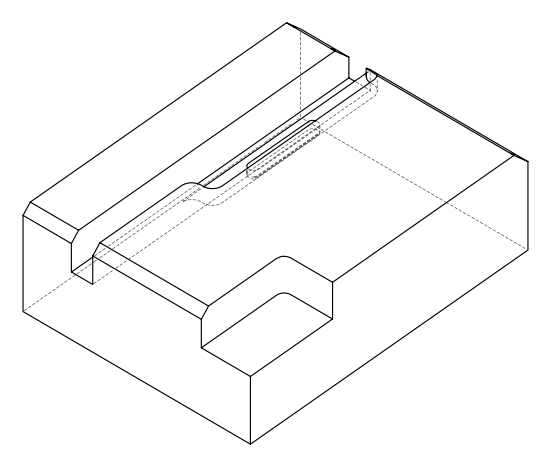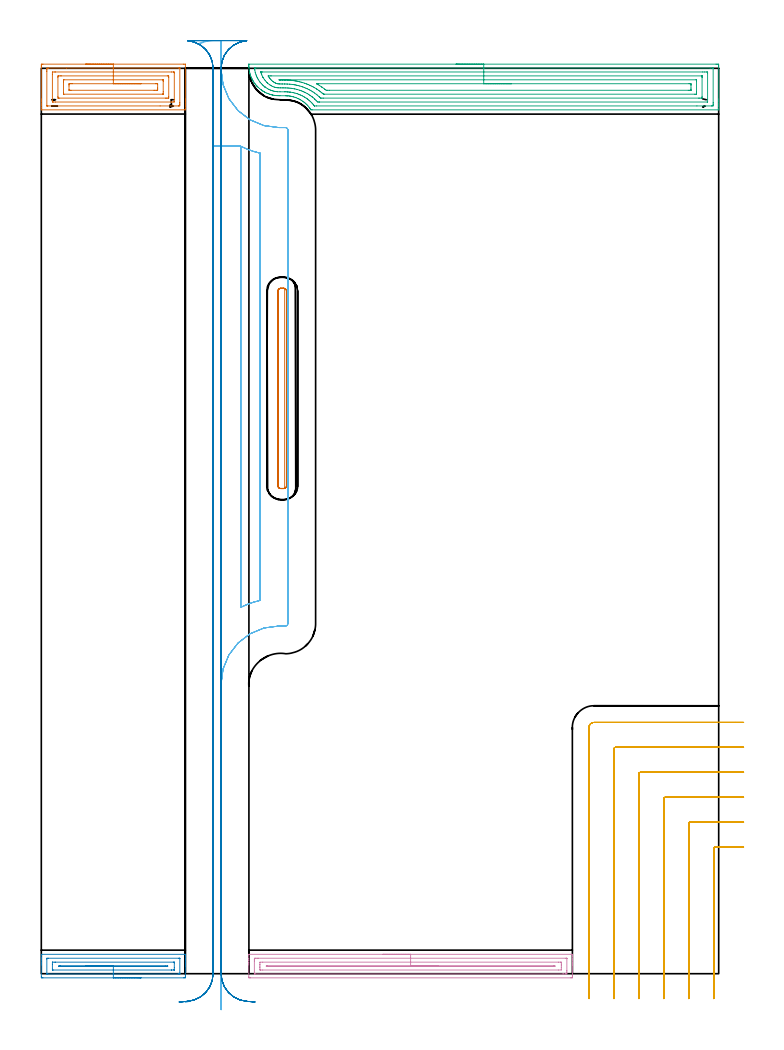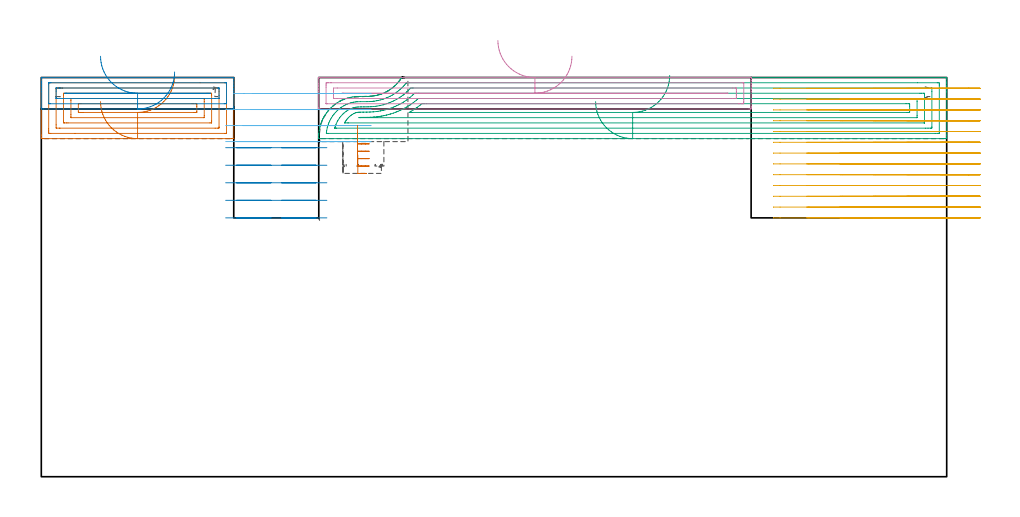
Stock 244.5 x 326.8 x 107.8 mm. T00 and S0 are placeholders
(PLAN: 8 operations, 4 tool changes, 54.2 min)
(1 AREA_MILL | FG_CHAMFER_SURFACE | UGT0205_001 | 2.82 min | 8093 mm3)
(2 AREA_MILL_1 | FG_CHAMFER_SURFACE_1 | UGT0205_001 | 1.81 min | 2067 mm3)
(3 AREA_MILL_2 | FG_CHAMFER_SURFACE_2 | UGT0205_001 | 8.16 min | 24035 mm3)
(4 AREA_MILL_3 | FG_CHAMFER_SURFACE_3 | UGT0205_001 | 3.88 min | 4595 mm3)
(5 MILL_CORNER_NOTCH_RECTANGULAR | CORNER_NOTCH_RECTANGULAR | NXT0201_011 | Follow Part, ap 3, ae 75% | 19.25 min | 192844 mm3)
(6 MILL_OPEN_POCKET | POCKET_OPEN | UGT0201_094 | Follow Part, ap 5, ae 75% | 8.92 min | 210083 mm3)
(7 MILL_RECTANGULAR_POCKET | POCKET_RECTANGULAR_STRAIGHT | UGT0201_007 | Follow Part, ap 2, ae 75% | 1.9 min | 7367 mm3)
(8 MILL_RECTANGULAR_SLOT | SLOT_RECTANGULAR | UGT0201_094 | Follow Part, ap 5, ae 75% | 7.49 min | 154208 mm3)
(TOOL UGT0205_001 | Chamfer Mill 20 x 3 x 45 deg. | D20 FL50 Z2)
(TOOL NXT0201_011 | ENDMILL 12mm [2P460-1200-NA 1630] | D12 FL38 Z6)
(TOOL UGT0201_094 | End mill 20 mm | D20 FL38 Z4)
(TOOL UGT0201_007 | End Mill 8 mm | D8 FL19 Z4)
(OP 1 AREA_MILL)
G17 G21 G94 G90
T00 M6
G54
G17 G0 G90 X16. Y328.3 S1061 M3
G43 Z117.8 H0
Z101.3
G94 G1 X16.038 Z100.428 F250.
X16.152 Z99.564
X16.341 Z98.712
X16.603 Z97.88
X16.937 Z97.074
X17.34 Z96.3
X17.808 Z95.564
X18.34 Z94.872
X18.929 Z94.229
X19.572 Z93.64
X20.264 Z93.108
X21. Z92.64
X21.774 Z92.237
X22.58 Z91.903
X23.412 Z91.641
X24.264 Z91.452
X25.128 Z91.338
X26. Z91.3
X51.408
X51.929 Y328.294 Z91.303
X51.99 Y328.291 Z91.306
X52. Y328.224 Z91.373
Y315.672 Z103.922
Y315.084 Z104.513
Y314.796 Z104.8
Y314.208 Z105.388
Y313.921 Z105.675
Y313.346 Z106.254
Y313.045 Z106.554
Y312.17 Z107.429
Y312.043 Z107.556
X51.997 Y311.919 Z107.673
X51.99 Y311.802 Z107.788
X51.854 Y311.8 Z107.8
X0.146
X0.01 Y311.802 Z107.788
X0.003 Y311.919 Z107.673
X0. Y312.043 Z107.556
Y312.745 Z106.855
Y313.346 Z106.253
Y313.921 Z105.675
Y314.208 Z105.389
Y314.796 Z104.8
Y315.084 Z104.513
Y315.672 Z103.922
Y327.349 Z92.248
X0.005 Y327.93 Z91.667
X0.01 Y328.292 Z91.305
X0.22 Y328.296 Z91.302
X0.592 Y328.3 Z91.3
X26.
Y326.886 Z92.714
X49.625 Y326.885 Z92.715
X49.799 Y326.883 Z92.717
X49.961 Y326.879 Z92.721
X49.991 Y326.876 Z92.724
X49.995 Y326.855 Z92.745
X49.997 Y326.83 Z92.77
X50. Y326.687 Z92.913
Y314.428 Z105.172
X49.997 Y313.921 Z105.679
X49.992 Y313.56 Z106.04
X49.975 Y313.221 Z106.379
X49.625 Y313.217 Z106.383
X49.452 Y313.215 Z106.385
X42.878 Y313.214 Z106.386
X2.375 Y313.215 Z106.385
X2.201 Y313.217 Z106.383
X2.039 Y313.221 Z106.379
X2.009 Y313.224 Z106.376
X2.005 Y313.245 Z106.355
X2.003 Y313.27 Z106.33
X2. Y313.413 Z106.187
Y325.672 Z93.928
X2.003 Y326.179 Z93.421
X2.008 Y326.54 Z93.06
X2.025 Y326.879 Z92.721
X2.375 Y326.883 Z92.717
X2.548 Y326.885 Z92.715
X9.079 Y326.886 Z92.714
X26.
Y325.472 Z94.128
X46.95 Y325.471 Z94.129
X47.675 Y325.468 Z94.133
X47.842 Y325.465 Z94.136
X47.99 Y325.453 Z94.147
X47.995 Y325.304 Z94.296
X47.999 Y325.15 Z94.45
X48. Y315.517 Z104.083
X47.995 Y314.796 Z104.804
X47.993 Y314.648 Z104.952
X47.842 Y314.636 Z104.964
X47.12 Y314.63 Z104.97
X46.95 Y314.629 Z104.971
X5.05
X4.325 Y314.633 Z104.967
X4.158 Y314.636 Z104.964
X4.01 Y314.647 Z104.953
X4.005 Y314.796 Z104.804
X4.001 Y314.95 Z104.65
X4. Y324.583 Z95.017
X4.005 Y325.304 Z94.296
X4.007 Y325.452 Z94.148
X4.158 Y325.465 Z94.136
X4.88 Y325.47 Z94.13
X5.05 Y325.471 Z94.129
X26. Y325.472 Z94.128
Y324.057 Z95.543
X45.546
X45.88 Y324.053 Z95.547
X45.941 Y324.05 Z95.55
X45.99 Y324.04 Z95.56
X46. Y323.552 Z96.048
X45.999 Y316.548 Z103.052
X45.99 Y316.139 Z103.461
X45.981 Y316.049 Z103.551
X45.853 Y316.046 Z103.554
X45.68 Y316.044 Z103.556
X45.167 Y316.043 Z103.557
X44.79
X6.454
X6.12 Y316.047 Z103.553
X6.059 Y316.05 Z103.55
X6.01 Y316.06 Z103.54
X6. Y316.548 Z103.052
X6.001 Y323.552 Z96.048
X6.01 Y323.961 Z95.639
X6.019 Y324.051 Z95.549
X6.147 Y324.054 Z95.546
X6.32 Y324.056 Z95.544
X6.833 Y324.057 Z95.543
X7.21
X26.
Y322.643 Z96.957
X43.817
X43.917 Y322.641 Z96.959
X43.966 Y322.639 Z96.961
X43.984 Y322.637 Z96.963
X43.99 Y322.626 Z96.974
X43.993 Y322.521 Z97.079
X43.999 Y322.073 Z97.527
X44. Y318.299 Z101.301
X43.998 Y317.696 Z101.904
X43.992 Y317.493 Z102.107
X43.99 Y317.464 Z102.136
X43.972 Y317.462 Z102.138
X43.92 Y317.459 Z102.141
X43.813 Y317.458 Z102.142
X8.183 Y317.457 Z102.143
X8.083 Y317.459 Z102.141
X8.034 Y317.461 Z102.139
X8.016 Y317.463 Z102.137
X8.01 Y317.474 Z102.126
X8.007 Y317.579 Z102.021
X8.001 Y318.027 Z101.573
X8. Y321.801 Z97.799
X8.002 Y322.404 Z97.196
X8.008 Y322.607 Z96.993
X8.01 Y322.636 Z96.964
X8.028 Y322.638 Z96.962
X8.08 Y322.641 Z96.959
X8.187 Y322.642 Z96.958
X26. Y322.643 Z96.957
Y321.229 Z98.371
X41.293
X41.601 Y321.228 Z98.372
X41.91 Y321.225 Z98.375
X41.989 Y321.222 Z98.378
X41.994 Y321.16 Z98.44
X41.998 Y321.056 Z98.544
X42. Y319.658 Z99.942
X41.998 Y319.174 Z100.426
X41.995 Y318.979 Z100.621
X41.99 Y318.887 Z100.713
X41.904 Y318.878 Z100.722
X41.601 Y318.874 Z100.726
X41.018 Y318.871 Z100.729
X40.71
X10.707
X10.399 Y318.872 Z100.728
X10.09 Y318.876 Z100.724
X10.011 Y318.878 Z100.722
X10.006 Y318.94 Z100.66
X10.002 Y319.044 Z100.556
X10. Y320.442 Z99.158
X10.002 Y320.926 Z98.674
X10.005 Y321.121 Z98.479
X10.01 Y321.213 Z98.387
X10.096 Y321.222 Z98.378
X10.399 Y321.226 Z98.374
X10.982 Y321.229 Z98.371
X11.29
X26.
X26.872 Z98.409
X27.736 Z98.523
X28.588 Z98.712
X29.42 Z98.974
X30.226 Z99.308
X31. Z99.711
X31.736 Z100.18
X32.428 Z100.711
X33.071 Z101.3
X33.66 Z101.943
X34.192 Z102.635
X34.66 Z103.371
X35.063 Z104.145
X35.397 Z104.951
X35.659 Z105.783
X35.848 Z106.635
X35.962 Z107.5
X36. Z108.371
G0 Z117.8
M5
M2
(OP 2 AREA_MILL_1)
G17 G21 G94 G90
T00 M6
G54
G17 G0 G90 X36. Y-1.5 S1061 M3
G43 Z117.8 H0
Z109.3
G94 G1 X35.962 Z108.428 F250.
X35.848 Z107.564
X35.659 Z106.712
X35.397 Z105.88
X35.063 Z105.074
X34.66 Z104.3
X34.192 Z103.564
X33.66 Z102.872
X33.071 Z102.229
X32.428 Z101.64
X31.736 Z101.109
X31. Z100.64
X30.226 Z100.237
X29.42 Z99.903
X28.588 Z99.641
X27.736 Z99.452
X26.872 Z99.338
X26. Z99.3
X0.592
X0.263 Y-1.498 Z99.301
X0.01 Y-1.493 Z99.304
X0. Y-1.176 Z99.621
Y3.186 Z103.981
Y3.772 Z104.569
Y4.059 Z104.855
Y4.645 Z105.441
Y4.931 Z105.727
Y5.504 Z106.303
Y5.803 Z106.603
Y6.787 Z107.586
X0.002 Y6.895 Z107.687
X0.01 Y6.997 Z107.788
X0.146 Y7. Z107.8
X51.854
X51.99 Y6.997 Z107.788
X51.998 Y6.895 Z107.687
X52. Y6.787 Z107.586
Y6.103 Z106.902
Y5.504 Z106.303
Y4.931 Z105.727
Y4.644 Z105.441
Y4.059 Z104.855
Y3.772 Z104.569
Y3.186 Z103.981
Y2.753 Z103.548
Y-0.883 Z99.914
X51.997 Y-1.176 Z99.621
X51.99 Y-1.493 Z99.304
X51.737 Y-1.498 Z99.301
X51.408 Y-1.5 Z99.3
X26.
Y-0.086 Z100.714
X2.375 Y-0.085 Z100.715
X2.151 Y-0.084 Z100.716
X2.04 Y-0.081 Z100.719
X2.017 Y-0.079 Z100.721
X2.01 Y-0.069 Z100.731
X2.006 Y-0.048 Z100.752
X2.001 Y0.063 Z100.863
X2. Y5.298 Z106.098
X2.002 Y5.42 Z106.22
X2.006 Y5.518 Z106.318
X2.01 Y5.577 Z106.377
X2.042 Y5.579 Z106.379
X2.375 Y5.583 Z106.383
X2.598 Y5.585 Z106.385
X49.625
X49.849 Y5.584 Z106.384
X49.96 Y5.581 Z106.381
X49.983 Y5.579 Z106.379
X49.99 Y5.569 Z106.369
X49.994 Y5.548 Z106.348
X49.999 Y5.437 Z106.237
X50. Y0.202 Z101.002
X49.998 Y0.08 Z100.88
X49.994 Y-0.018 Z100.782
X49.99 Y-0.077 Z100.723
X49.958 Y-0.079 Z100.721
X49.625 Y-0.083 Z100.717
X49.402 Y-0.085 Z100.715
X26. Y-0.086 Z100.714
Y1.328 Z102.128
X4.273 Y1.329 Z102.129
X4.158 Y1.33 Z102.13
X4.044 Y1.334 Z102.134
X4.017 Y1.335 Z102.135
X4.01 Y1.35 Z102.15
X4.005 Y1.39 Z102.19
X4.002 Y1.441 Z102.241
X4. Y1.596 Z102.396
Y3.341 Z104.141
X4.006 Y4.059 Z104.859
X4.01 Y4.135 Z104.935
X4.014 Y4.165 Z104.965
X4.047 Y4.167 Z104.967
X4.158 Y4.169 Z104.969
X4.934 Y4.171 Z104.971
X5.05
X47.727
X47.842 Y4.17 Z104.97
X47.956 Y4.166 Z104.966
X47.983 Y4.165 Z104.965
X47.99 Y4.15 Z104.95
X47.995 Y4.11 Z104.91
X47.998 Y4.059 Z104.859
X48. Y3.904 Z104.704
Y2.159 Z102.959
X47.994 Y1.441 Z102.241
X47.99 Y1.365 Z102.165
X47.987 Y1.335 Z102.135
X47.953 Y1.333 Z102.133
X47.842 Y1.331 Z102.131
X47.066 Y1.329 Z102.129
X46.95 Y1.328 Z102.128
X26.
Y2.743 Z103.543
X6.394
X6.38 Y2.744 Z103.544
X6.3 Y2.749 Z103.549
X6.385 Y2.752 Z103.552
X6.818 Y2.757 Z103.557
X6.833
X45.606
X45.62 Y2.756 Z103.556
X45.638 Y2.75 Z103.55
X45.619 Y2.744 Z103.544
X44.729 Y2.743 Z103.543
X26.
X25.128 Z103.581
X24.263 Z103.695
X23.412 Z103.883
X22.58 Z104.146
X21.774 Z104.48
X21. Z104.882
X20.264 Z105.351
X19.572 Z105.882
X18.929 Z106.472
X18.34 Z107.115
X17.808 Z107.807
X17.34 Z108.543
X16.937 Z109.317
X16.603 Z110.122
X16.341 Z110.954
X16.152 Z111.806
X16.038 Z112.671
X16. Z113.543
G0 Z117.8
M5
M2
(OP 3 AREA_MILL_2)
G17 G21 G94 G90
T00 M6
G54
G17 G0 G90 X149.693 Y328.3 S1061 M3
G43 Z117.8 H0
Z101.3
G94 G1 X149.731 Z100.428 F250.
X149.845 Z99.563
X150.034 Z98.712
X150.296 Z97.88
X150.63 Z97.074
X151.033 Z96.3
X151.502 Z95.564
X152.033 Z94.872
X152.622 Z94.229
X153.265 Z93.64
X153.957 Z93.108
X154.693 Z92.64
X155.467 Z92.237
X156.273 Z91.903
X157.105 Z91.641
X157.957 Z91.452
X158.822 Z91.338
X159.693 Z91.3
X243.536
X243.912 Y328.299 Z91.301
X244.284 Y328.296 Z91.302
X244.49 Y328.292 Z91.305
X244.494 Y327.93 Z91.667
X244.5 Y327.353 Z92.244
Y315.672 Z103.922
Y315.076 Z104.521
Y314.796 Z104.8
Y314.201 Z105.396
Y313.921 Z105.675
Y313.361 Z106.238
Y313.045 Z106.554
Y312.17 Z107.429
Y312.036 Z107.563
X244.497 Y311.915 Z107.677
X244.49 Y311.802 Z107.789
X244.358 Y311.8 Z107.8
X97.754
X97.335 Z107.785
X97.287 Y311.865 Z107.724
X97.248 Y311.921 Z107.672
X97.082 Y312.17 Z107.43
X96.875 Y312.457 Z107.142
X96.863 Y312.472 Z107.127
X96.758 Y312.607 Z106.988
X96.642 Y312.761 Z106.838
X96.202 Y313.287 Z106.312
X96.032 Y313.471 Z106.128
X95.857 Y313.651 Z105.948
X95.572 Y313.921 Z105.678
X95.307 Y314.171 Z105.428
X95.091 Y314.359 Z105.241
X94.911 Y314.505 Z105.095
X94.865 Y314.542 Z105.057
X94.413 Y314.88 Z104.718
X93.989 Y315.163 Z104.434
X93.557 Y315.432 Z104.166
X93.519 Y315.454 Z104.145
X93.074 Y315.69 Z103.909
X92.798 Y315.822 Z103.777
X92.624 Y315.905 Z103.694
X91.962 Y316.176 Z103.418
X91.773 Y316.256 Z103.344
X91.73 Y316.273 Z103.326
X91.594 Y316.323 Z103.276
X91.071 Y316.472 Z103.123
X90.813 Y316.548 Z103.051
X90.712 Y316.572 Z103.026
X90.625 Y316.591 Z103.003
X90.389 Y316.648 Z102.946
X90.179 Y316.689 Z102.905
X89.941 Y316.737 Z102.86
X89.75 Y316.767 Z102.833
X89.495 Y316.805 Z102.794
X89.047 Y316.854 Z102.746
X88.992 Y316.858 Z102.742
X88.843 Y316.866 Z102.729
X88.691 Y316.876 Z102.72
X88.6 Y316.881 Z102.713
X88.388 Y316.886 Z102.704
X88.347 Y316.89
X88.307 Y316.891 Z102.702
X88.153 Y316.898 Z102.7
X86.132 Y316.901 Z102.699
X85.916 Z102.697
X85.468 Y316.909 Z102.686
X85.022 Y316.934 Z102.665
X84.832 Y316.951 Z102.647
X84.577 Y316.975 Z102.624
X84.126 Y317.035 Z102.563
X83.677 Y317.111 Z102.483
X83.495 Y317.147 Z102.446
X83.444 Y317.158 Z102.436
X83.209 Y317.212 Z102.383
X82.787 Y317.329 Z102.268
X82.604 Y317.386 Z102.21
X82.489 Y317.423 Z102.176
X82.34 Y317.47 Z102.129
X81.891 Y317.63 Z101.969
X81.443 Y317.815 Z101.785
X80.998 Y318.017 Z101.582
X80.826 Y318.103 Z101.493
X80.822 Y318.106 Z101.491
X80.63 Y318.216 Z101.383
X80.483 Y318.299 Z101.299
X79.966 Y318.602 Z100.997
X79.93 Y318.625 Z100.974
X79.742 Y318.748 Z100.852
X79.595 Y318.847 Z100.753
X79.542 Y318.883 Z100.717
X79.485 Y318.923 Z100.676
X79.381 Y318.998 Z100.601
X79.213 Y319.122 Z100.476
X79.144 Y319.174 Z100.423
X78.757 Y319.492 Z100.107
X78.314 Y319.883 Z99.716
X78.148 Y320.05 Z99.55
X77.88 Y320.325 Z99.274
X77.851 Y320.356 Z99.243
X77.729 Y320.488 Z99.109
X77.467 Y320.776 Z98.823
X77.35 Y320.926 Z98.673
X77.257 Y321.045 Z98.553
X77.104 Y321.247 Z98.352
X77.016 Y321.363 Z98.236
X76.709 Y321.801 Z97.798
X76.614 Y321.944 Z97.656
X76.526 Y322.079 Z97.521
X76.384 Y322.316 Z97.283
X76.366 Y322.348 Z97.251
X76.25 Y322.559 Z97.039
X76.188 Y322.677 Z96.921
X76.021 Y322.999 Z96.6
X76.006 Y323.03 Z96.57
X75.92 Y323.216 Z96.384
X75.814 Y323.45 Z96.149
X75.77 Y323.552 Z96.047
X75.632 Y323.876 Z95.723
X75.471 Y324.339 Z95.26
X75.333 Y324.782 Z94.818
X75.267 Y325.039 Z94.561
X75.219 Y325.23 Z94.37
X75.043 Y326.119 Z93.481
X74.944 Y327.012 Z92.587
X74.941 Y327.055 Z92.543
X74.921 Y327.48 Z92.119
X74.902 Y327.93 Z91.668
X74.889 Y328.255 Z91.343
X74.897 Y328.294 Z91.304
X74.9 Y328.299 Z91.299
X159.693 Y328.3 Z91.3
Y326.886 Z92.714
X241.411
X242.13 Y326.885 Z92.715
X242.304 Y326.883 Z92.717
X242.463 Y326.879 Z92.721
X242.491 Y326.875 Z92.725
X242.495 Y326.854 Z92.746
X242.497 Y326.831 Z92.769
X242.5 Y326.691 Z92.909
Y314.433 Z105.167
X242.498 Y313.921 Z105.679
X242.494 Y313.563 Z106.037
X242.479 Y313.221 Z106.379
X242.13 Y313.217 Z106.383
X241.957 Y313.215 Z106.385
X236.644 Y313.214 Z106.386
X99.365
X98.646 Y313.217 Z106.383
X98.599 Y313.219 Z106.381
X98.578 Y313.221 Z106.379
X98.554 Y313.247 Z106.353
X98.456 Y313.362 Z106.238
X98.283 Y313.568 Z106.032
X97.984 Y313.921 Z105.679
X97.755 Y314.182 Z105.418
X97.447 Y314.498 Z105.102
X97.136 Y314.796 Z104.804
X96.863 Y315.049 Z104.551
X96.522 Y315.339 Z104.261
X96.1 Y315.672 Z103.928
X95.972 Y315.768 Z103.832
X95.617 Y316.021 Z103.579
X95.081 Y316.36 Z103.24
X94.773 Y316.548 Z103.052
X94.19 Y316.856 Z102.744
X93.584 Y317.143 Z102.457
X93.299 Y317.262 Z102.338
X92.902 Y317.423 Z102.177
X92.407 Y317.608 Z101.992
X92.134 Y317.691 Z101.909
X91.516 Y317.865 Z101.735
X90.922 Y318.007 Z101.593
X90.625 Y318.065 Z101.535
X89.838 Y318.196 Z101.404
X89.782 Y318.204 Z101.396
X89.734 Y318.209 Z101.391
X89.309 Y318.249 Z101.351
X88.854 Y318.287 Z101.313
X88.843 Y318.288 Z101.312
X88.628 Y318.299 Z101.301
X87.951 Y318.313 Z101.287
X87.937
X86.151 Y318.316 Z101.284
X85.278 Y318.342 Z101.258
X85.231 Y318.344 Z101.256
X84.789 Y318.393 Z101.207
X84.387 Y318.454 Z101.146
X84.195 Y318.487 Z101.113
X83.807 Y318.575 Z101.025
X83.495 Y318.663 Z100.937
X82.935 Y318.85 Z100.75
X82.604 Y318.981 Z100.619
X82.167 Y319.174 Z100.426
X81.713 Y319.424 Z100.176
X81.069 Y319.807 Z99.793
X80.822 Y319.977 Z99.623
X80.794 Y319.996 Z99.604
X80.779 Y320.008 Z99.592
X80.726 Y320.05 Z99.55
X80.296 Y320.406 Z99.194
X79.93 Y320.727 Z98.873
X79.735 Y320.926 Z98.674
X79.402 Y321.278 Z98.322
X79.039 Y321.694 Z97.906
X78.956 Y321.801 Z97.799
X78.721 Y322.114 Z97.486
X78.35 Y322.677 Z96.923
X78.148 Y323.018 Z96.582
X77.879 Y323.552 Z96.048
X77.657 Y324.035 Z95.565
X77.51 Y324.428 Z95.172
X77.257 Y325.208 Z94.392
X77.232 Y325.304 Z94.296
X77.225 Y325.335 Z94.265
X77.06 Y326.179 Z93.421
X77.02 Y326.412 Z93.188
X76.985 Y326.724 Z92.876
X76.977 Y326.829 Z92.771
X76.975 Y326.88 Z92.72
X76.989 Y326.881 Z92.719
X77.077 Y326.884 Z92.716
X77.257 Y326.885 Z92.715
X77.429 Y326.886 Z92.714
X159.693
Y325.472 Z94.128
X238.736
X239.456 Y325.47 Z94.13
X240.181 Y325.467 Z94.133
X240.347 Y325.465 Z94.135
X240.49 Y325.448 Z94.152
X240.495 Y325.304 Z94.296
X240.499 Y325.155 Z94.445
X240.5 Y315.522 Z104.078
X240.497 Y314.796 Z104.804
X240.494 Y314.652 Z104.948
X240.488 Y314.635 Z104.965
X240.474 Y314.633 Z104.967
X240.433 Y314.63 Z104.97
X240.347 Y314.629 Z104.971
X100.428
X100.257 Y314.631 Z104.969
X99.916 Y314.636 Z104.964
X99.726 Y314.643 Z104.957
X99.537 Y314.843 Z104.757
X99.123 Y315.27 Z104.33
X98.712 Y315.672 Z103.928
X98.646 Y315.734 Z103.866
X98.022 Y316.285 Z103.315
X97.755 Y316.492 Z103.108
X97.681 Y316.548 Z103.052
X97.208 Y316.888 Z102.712
X96.863 Y317.123 Z102.477
X96.399 Y317.423 Z102.177
X95.972 Y317.679 Z101.921
X95.396 Y317.989 Z101.611
X95.081 Y318.139 Z101.461
X94.733 Y318.299 Z101.301
X94.19 Y318.528 Z101.072
X93.79 Y318.692 Z100.908
X93.299 Y318.874 Z100.726
X92.453 Y319.13 Z100.47
X92.407 Y319.143 Z100.457
X92.293 Y319.174 Z100.426
X91.516 Y319.357 Z100.243
X91.282 Y319.404 Z100.196
X90.625 Y319.515 Z100.085
X90.211 Y319.581 Z100.019
X89.734 Y319.634 Z99.966
X89.223 Y319.676 Z99.924
X88.843 Y319.699 Z99.901
X88.291 Y319.716 Z99.884
X87.951 Y319.722 Z99.878
X87.389 Y319.727 Z99.873
X87.06 Y319.729 Z99.871
X86.492 Y319.732 Z99.868
X86.169 Y319.737 Z99.863
X85.58 Y319.753 Z99.847
X85.278 Y319.773 Z99.827
X84.958 Y319.814 Z99.786
X84.547 Y319.892 Z99.708
X84.387 Y319.934 Z99.666
X84.022 Y320.05 Z99.55
X83.495 Y320.256 Z99.344
X83.076 Y320.462 Z99.138
X82.604 Y320.747 Z98.853
X82.323 Y320.926 Z98.674
X81.713 Y321.416 Z98.184
X81.51 Y321.599 Z98.001
X81.313 Y321.801 Z97.799
X80.822 Y322.35 Z97.25
X80.572 Y322.677 Z96.923
X80.08 Y323.406 Z96.194
X80. Y323.552 Z96.048
X79.93 Y323.683 Z95.917
X79.584 Y324.428 Z95.172
X79.384 Y324.965 Z94.635
X79.275 Y325.304 Z94.296
X79.249 Y325.388 Z94.212
X79.237 Y325.432 Z94.168
X79.233 Y325.455 Z94.145
Y325.461 Z94.139
X79.248 Y325.465 Z94.135
X79.589 Y325.47 Z94.13
X79.76 Y325.471 Z94.129
X159.693 Y325.472 Z94.128
Y324.057 Z95.543
X238.383
X238.447 Y324.056 Z95.544
X238.475 Y324.053 Z95.547
X238.487 Y324.051 Z95.549
X238.49 Y324.04 Z95.56
X238.494 Y323.956 Z95.644
X238.5 Y323.616 Z95.984
Y323.552 Z96.048
X238.499 Y316.548 Z103.052
X238.49 Y316.142 Z103.458
X238.486 Y316.049 Z103.551
X238.359 Y316.047 Z103.553
X238.186 Y316.044 Z103.556
X237.674 Y316.043 Z103.557
X237.296
X101.833
X101.319 Y316.044 Z103.556
X100.938 Y316.047 Z103.553
X100.819 Y316.05 Z103.55
X100.428 Y316.411 Z103.189
X100.277 Y316.548 Z103.052
X99.537 Y317.198 Z102.402
X99.248 Y317.423 Z102.177
X98.646 Y317.872 Z101.728
X98.012 Y318.299 Z101.301
X97.755 Y318.464 Z101.136
X97.306 Y318.74 Z100.86
X96.863 Y318.976 Z100.624
X96.478 Y319.174 Z100.426
X95.972 Y319.413 Z100.187
X95.524 Y319.615 Z99.985
X95.081 Y319.795 Z99.805
X94.442 Y320.05 Z99.55
X94.19 Y320.141 Z99.459
X94.048 Y320.19 Z99.41
X93.299 Y320.405 Z99.195
X92.797 Y320.543 Z99.057
X92.407 Y320.637 Z98.963
X92.061 Y320.718 Z98.882
X91.642 Y320.802 Z98.798
X91.516 Y320.824 Z98.776
X90.913 Y320.926 Z98.674
X90.625 Y320.97 Z98.63
X90.573 Y320.977 Z98.624
X89.734 Y321.06 Z98.54
X89.585 Y321.072 Z98.528
X88.843 Y321.114 Z98.486
X88.642 Y321.123 Z98.477
X87.951 Y321.137 Z98.463
X87.733 Y321.14 Z98.46
X87.06 Y321.143 Z98.457
X86.838 Y321.144 Z98.456
X86.169 Y321.152 Z98.448
X85.933 Y321.157 Z98.443
X85.603 Y321.172 Z98.428
X85.278 Y321.217 Z98.383
X85.118 Y321.253 Z98.347
X84.86 Y321.336 Z98.264
X84.574 Y321.45 Z98.15
X84.387 Y321.542 Z98.058
X83.937 Y321.801 Z97.799
X83.677 Y321.978 Z97.622
X83.495 Y322.121 Z97.479
X83.192 Y322.375 Z97.225
X82.896 Y322.677 Z96.923
X82.604 Y323.003 Z96.597
X82.362 Y323.309 Z96.291
X82.197 Y323.552 Z96.048
X81.996 Y323.856 Z95.744
X81.916 Y323.983 Z95.617
X81.882 Y324.044 Z95.556
X81.92 Y324.05 Z95.55
X82.094 Y324.054 Z95.546
X82.604 Y324.056 Z95.544
X82.981 Y324.057 Z95.543
X159.693
Y322.643 Z96.957
X236.324
X236.423 Y322.641 Z96.959
X236.472 Y322.639 Z96.961
X236.488 Y322.637 Z96.963
X236.491 Y322.622 Z96.978
X236.495 Y322.52 Z97.08
X236.5 Y322.079 Z97.521
Y318.299 Z101.301
X236.498 Y317.702 Z101.898
X236.492 Y317.502 Z102.098
X236.49 Y317.47 Z102.13
X236.477 Y317.464 Z102.136
X236.426 Y317.461 Z102.139
X236.32 Y317.459 Z102.141
X235.891 Y317.457 Z102.143
X102.211 Y317.458 Z102.142
X101.996 Y317.459 Z102.141
X101.89 Y317.461 Z102.139
X101.839 Y317.464 Z102.136
X101.8 Y317.484 Z102.116
X101.575 Y317.675 Z101.925
X101.319 Y317.891 Z101.709
X100.826 Y318.299 Z101.301
X100.428 Y318.601 Z100.999
X100.093 Y318.847 Z100.753
X99.622 Y319.174 Z100.426
X99.537 Y319.232 Z100.368
X99.355 Y319.353 Z100.247
X98.646 Y319.784 Z99.816
X98.167 Y320.05 Z99.55
X97.755 Y320.266 Z99.334
X97.309 Y320.487 Z99.113
X96.863 Y320.687 Z98.913
X96.317 Y320.926 Z98.674
X95.972 Y321.067 Z98.533
X95.73 Y321.163 Z98.437
X95.081 Y321.406 Z98.194
X94.365 Y321.629 Z97.971
X94.19 Y321.68 Z97.92
X93.758 Y321.801 Z97.799
X93.299 Y321.919 Z97.681
X93.138 Y321.959 Z97.641
X92.618 Y322.076 Z97.524
X92.407 Y322.118 Z97.482
X92.007 Y322.195 Z97.405
X91.833 Y322.224 Z97.376
X91.516 Y322.275 Z97.325
X90.944 Y322.363 Z97.237
X90.769 Y322.385 Z97.215
X90.625 Y322.401 Z97.199
X89.945 Y322.469 Z97.131
X89.843 Y322.478 Z97.122
X89.734 Y322.485 Z97.115
X88.992 Y322.53 Z97.07
X88.905 Y322.534 Z97.066
X88.843 Y322.536 Z97.064
X88.077 Y322.554 Z97.046
X88.027
X87.951 Y322.555 Z97.045
X87.06 Y322.557 Z97.043
X86.287 Y322.561 Z97.039
X86.217 Y322.564 Z97.036
X86.169 Y322.568 Z97.032
X85.758 Y322.637 Z96.963
X86.169 Y322.643 Z96.957
X86.203
X159.693
Y321.229 Z98.371
X233.801 Y321.228 Z98.372
X234.109 Y321.226 Z98.374
X234.417 Y321.222 Z98.378
X234.49 Y321.218 Z98.382
X234.494 Y321.156 Z98.444
X234.498 Y321.054 Z98.546
X234.499 Y320.926 Z98.674
X234.5 Y320.541 Z99.059
Y319.666 Z99.934
X234.497 Y319.174 Z100.426
X234.494 Y318.982 Z100.618
X234.49 Y318.888 Z100.712
X234.482 Y318.877 Z100.723
X234.461 Y318.875 Z100.725
X234.416 Y318.873 Z100.727
X234.109 Y318.871 Z100.729
X233.526
X103.993
X103.409 Y318.872 Z100.728
X103.102 Y318.875 Z100.725
X102.798 Y318.878 Z100.722
X102.411 Y319.174 Z100.426
X102.211 Y319.328 Z100.272
X101.541 Y319.832 Z99.768
X101.319 Y319.983 Z99.617
X101.219 Y320.05 Z99.55
X100.428 Y320.56 Z99.04
X99.829 Y320.926 Z98.674
X99.322 Y321.223 Z98.377
X99.389 Y321.226 Z98.374
X99.444 Y321.228 Z98.372
X99.537
X100.119 Y321.229 Z98.371
X159.693
X160.565 Z98.409
X161.43 Z98.523
X162.281 Z98.712
X163.113 Z98.974
X163.919 Z99.308
X164.693 Z99.711
X165.429 Z100.18
X166.121 Z100.711
X166.764 Z101.3
X167.354 Z101.943
X167.885 Z102.635
X168.353 Z103.371
X168.756 Z104.145
X169.09 Z104.951
X169.352 Z105.783
X169.541 Z106.635
X169.655 Z107.499
X169.693 Z108.371
G0 Z117.8
M5
M2
(OP 4 AREA_MILL_3)
G17 G21 G94 G90
T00 M6
G54
G17 G0 G90 X123.3 Y7. S1061 M3
G43 Z117.8 H0
G94 G1 X123.338 Z116.928 F250.
X123.452 Z116.063
X123.641 Z115.212
X123.903 Z114.38
X124.237 Z113.574
X124.64 Z112.8
X125.109 Z112.064
X125.64 Z111.372
X126.229 Z110.729
X126.872 Z110.139
X127.564 Z109.608
X128.3 Z109.14
X129.074 Z108.737
X129.88 Z108.403
X130.712 Z108.141
X131.564 Z107.952
X132.428 Z107.838
X133.3 Z107.8
X191.578
X191.69 Y6.997 Z107.789
X191.698 Y6.912 Z107.704
X191.7 Y6.821 Z107.62
Y6.195 Z106.994
Y5.411 Z106.21
Y4.931 Z105.727
Y4.691 Z105.488
Y4.059 Z104.855
Y3.818 Z104.616
Y3.186 Z103.98
Y-0.86 Z99.937
X191.697 Y-1.176 Z99.621
X191.69 Y-1.493 Z99.304
X191.461 Y-1.497 Z99.301
X191.133 Y-1.5 Z99.3
X75.467
X75.139 Y-1.497 Z99.301
X74.91 Y-1.493 Z99.304
X74.9 Y-1.176 Z99.621
Y3.186 Z103.98
Y3.818 Z104.616
Y4.059 Z104.855
Y4.691 Z105.488
Y4.931 Z105.727
Y5.411 Z106.21
Y6.821 Z107.62
X74.902 Y6.912 Z107.704
X74.91 Y6.997 Z107.789
X75.023 Y7. Z107.8
X133.3
Y5.586 Z106.386
X189.353 Y5.585 Z106.385
X189.577 Y5.584 Z106.384
X189.672 Y5.58 Z106.38
X189.689 Y5.579 Z106.379
X189.693 Y5.569 Z106.369
X189.696 Y5.553 Z106.353
X189.699 Y5.464 Z106.264
X189.7 Y1.102 Z101.902
X189.697 Y0.569 Z101.369
X189.693 Y0.236 Z101.036
X189.677 Y-0.079 Z100.721
X189.353 Y-0.083 Z100.717
X189.13 Y-0.085 Z100.715
X188.463 Y-0.086 Z100.714
X188.242
X77.247 Y-0.085 Z100.715
X77.023 Y-0.084 Z100.716
X76.928 Y-0.08 Z100.72
X76.911 Y-0.079 Z100.721
X76.907 Y-0.069 Z100.731
X76.904 Y-0.053 Z100.747
X76.901 Y0.036 Z100.836
X76.9 Y4.398 Z105.198
X76.903 Y4.931 Z105.731
X76.907 Y5.264 Z106.064
X76.923 Y5.579 Z106.379
X77.247 Y5.583 Z106.383
X77.47 Y5.585 Z106.385
X78.137 Y5.586 Z106.386
X78.359
X133.3
Y4.171 Z104.971
X186.684
X187.46 Y4.17 Z104.97
X187.574 Y4.168 Z104.968
X187.68 Y4.165 Z104.965
X187.69 Y4.059 Z104.859
X187.697 Y3.938 Z104.738
X187.7 Y3.186 Z103.986
Y3.062 Z103.862
Y2.314 Z103.114
X187.699 Y2.191 Z102.991
X187.69 Y1.441 Z102.241
X187.682 Y1.335 Z102.135
X186.684 Y1.329 Z102.129
X79.916
X79.14 Y1.33 Z102.13
X79.026 Y1.332 Z102.132
X78.92 Y1.335 Z102.135
X78.91 Y1.441 Z102.241
X78.903 Y1.562 Z102.362
X78.9 Y2.314 Z103.114
Y2.438 Z103.238
Y3.186 Z103.986
X78.901 Y3.309 Z104.109
X78.91 Y4.059 Z104.859
X78.918 Y4.164 Z104.964
X79.916 Y4.171 Z104.971
X133.3
Y2.757 Z103.557
X185.343
X185.357 Y2.756 Z103.556
X185.43 Y2.751 Z103.551
X185.351 Y2.748 Z103.548
X184.919 Y2.743 Z103.543
X184.905
X81.258
X81.243 Y2.744 Z103.544
X81.17 Y2.749 Z103.549
X81.249 Y2.752 Z103.552
X81.681 Y2.757 Z103.557
X81.696
X133.3
X134.172 Z103.595
X135.037 Z103.709
X135.888 Z103.898
X136.72 Z104.16
X137.526 Z104.494
X138.3 Z104.897
X139.036 Z105.366
X139.728 Z105.897
X140.371 Z106.486
X140.96 Z107.129
X141.492 Z107.821
X141.96 Z108.557
X142.363 Z109.331
X142.697 Z110.137
X142.959 Z110.969
X143.148 Z111.821
X143.262 Z112.686
X143.3 Z113.557
G0 Z117.8
M5
M2
(OP 5 MILL_CORNER_NOTCH_RECTANGULAR)
G17 G21 G94 G90
T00 M6
G54
G17 G0 G90 X253.5 Y45.7 S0 M3
G43 Z117.8 H1
Z104.885
G94 G1 X250.5 F250.
X243.296 F500.
G3 X242.7 Y45.104 R0.6
G1 Y-5.927
Y-6.
X242.695 Y-9. F250.
G0 Z117.8
X253.5 Y54.7
Z104.885
G1 X250.5
X234.296 F500.
G3 X233.7 Y54.104 R0.6
G1 Y-5.927
Y-6.
X233.694 Y-9. F250.
G0 Z117.8
X253.5 Y63.7
Z104.885
G1 X250.5
X225.296 F500.
G3 X224.7 Y63.104 R0.6
G1 Y-5.927
Y-6.
X224.692 Y-9. F250.
G0 Z117.8
X253.5 Y72.7
Z104.885
G1 X250.5
X216.296 F500.
G3 X215.7 Y72.104 R0.6
G1 Y-5.927
Y-6.
X215.688 Y-9. F250.
G0 Z117.8
X253.5 Y81.7
Z104.885
G1 X250.5
X207.297 F500.
G3 X206.7 Y81.103 R0.6
G1 Y-5.927
Y-6.
X206.675 Y-9. F250.
G0 Z117.8
X253.5 Y90.7
Z104.885
G1 X250.5
X199.5 F500.
G3 X197.7 Y88.9 R1.8
G1 Y-5.927
Y-8.927 F250.
G0 Z117.8
X253.5 Y45.7
Z101.969
G1 X250.5
X243.296 F500.
G3 X242.7 Y45.104 R0.6
G1 Y-6.
Y-9. F250.
G0 Z117.8
X253.5 Y54.7
Z101.969
G1 X250.5
X234.296 F500.
G3 X233.7 Y54.104 R0.6
G1 Y-6.
Y-9. F250.
G0 Z117.8
X253.5 Y63.7
Z101.969
G1 X250.5
X225.296 F500.
G3 X224.7 Y63.104 R0.6
G1 Y-6.
Y-9. F250.
G0 Z117.8
X253.5 Y72.7
Z101.969
G1 X250.5
X216.296 F500.
G3 X215.7 Y72.104 R0.6
G1 Y-6.
Y-9. F250.
G0 Z117.8
X253.5 Y81.7
Z101.969
G1 X250.5
X207.297 F500.
G3 X206.7 Y81.103 R0.6
G1 Y-6.
Y-9. F250.
G0 Z117.8
X253.5 Y90.7
Z101.969
G1 X250.5
X199.5 F500.
G3 X197.7 Y88.9 R1.8
G1 Y-6.
Y-9. F250.
G0 Z117.8
X253.5 Y45.7
Z99.054
G1 X250.5
X243.296 F500.
G3 X242.7 Y45.104 R0.6
G1 Y-6.
Y-9. F250.
G0 Z117.8
X253.5 Y54.7
Z99.054
G1 X250.5
X234.296 F500.
G3 X233.7 Y54.104 R0.6
G1 Y-6.
Y-9. F250.
G0 Z117.8
X253.5 Y63.7
Z99.054
G1 X250.5
X225.296 F500.
G3 X224.7 Y63.104 R0.6
G1 Y-6.
Y-9. F250.
G0 Z117.8
X253.5 Y72.7
Z99.054
G1 X250.5
X216.296 F500.
G3 X215.7 Y72.104 R0.6
G1 Y-6.
Y-9. F250.
G0 Z117.8
X253.5 Y81.7
Z99.054
G1 X250.5
X207.297 F500.
G3 X206.7 Y81.103 R0.6
G1 Y-6.
Y-9. F250.
G0 Z117.8
X253.5 Y90.7
Z99.054
G1 X250.5
X199.5 F500.
G3 X197.7 Y88.9 R1.8
G1 Y-6.
Y-9. F250.
G0 Z117.8
X253.5 Y45.7
Z96.138
G1 X250.5
X243.296 F500.
G3 X242.7 Y45.104 R0.6
G1 Y-6.
Y-9. F250.
G0 Z117.8
X253.5 Y54.7
Z96.138
G1 X250.5
X234.296 F500.
G3 X233.7 Y54.104 R0.6
G1 Y-6.
Y-9. F250.
G0 Z117.8
X253.5 Y63.7
Z96.138
G1 X250.5
X225.296 F500.
G3 X224.7 Y63.104 R0.6
G1 Y-6.
Y-9. F250.
G0 Z117.8
X253.5 Y72.7
Z96.138
G1 X250.5
X216.296 F500.
G3 X215.7 Y72.104 R0.6
G1 Y-6.
Y-9. F250.
G0 Z117.8
X253.5 Y81.7
Z96.138
G1 X250.5
X207.297 F500.
G3 X206.7 Y81.103 R0.6
G1 Y-6.
Y-9. F250.
G0 Z117.8
X253.5 Y90.7
Z96.138
G1 X250.5
X199.5 F500.
G3 X197.7 Y88.9 R1.8
G1 Y-6.
Y-9. F250.
G0 Z117.8
X253.5 Y45.7
Z93.223
G1 X250.5
X243.296 F500.
G3 X242.7 Y45.104 R0.6
G1 Y-6.
Y-9. F250.
G0 Z117.8
X253.5 Y54.7
Z93.223
G1 X250.5
X234.296 F500.
G3 X233.7 Y54.104 R0.6
G1 Y-6.
Y-9. F250.
G0 Z117.8
X253.5 Y63.7
Z93.223
G1 X250.5
X225.296 F500.
G3 X224.7 Y63.104 R0.6
G1 Y-6.
Y-9. F250.
G0 Z117.8
X253.5 Y72.7
Z93.223
G1 X250.5
X216.296 F500.
G3 X215.7 Y72.104 R0.6
G1 Y-6.
Y-9. F250.
G0 Z117.8
X253.5 Y81.7
Z93.223
G1 X250.5
X207.297 F500.
G3 X206.7 Y81.103 R0.6
G1 Y-6.
Y-9. F250.
G0 Z117.8
X253.5 Y90.7
Z93.223
G1 X250.5
X199.5 F500.
G3 X197.7 Y88.9 R1.8
G1 Y-6.
Y-9. F250.
G0 Z117.8
X253.5 Y45.7
Z90.308
G1 X250.5
X243.296 F500.
G3 X242.7 Y45.104 R0.6
G1 Y-6.
Y-9. F250.
G0 Z117.8
X253.5 Y54.7
Z90.308
G1 X250.5
X234.296 F500.
G3 X233.7 Y54.104 R0.6
G1 Y-6.
Y-9. F250.
G0 Z117.8
X253.5 Y63.7
Z90.308
G1 X250.5
X225.296 F500.
G3 X224.7 Y63.104 R0.6
G1 Y-6.
Y-9. F250.
G0 Z117.8
X253.5 Y72.7
Z90.308
G1 X250.5
X216.296 F500.
G3 X215.7 Y72.104 R0.6
G1 Y-6.
Y-9. F250.
G0 Z117.8
X253.5 Y81.7
Z90.308
G1 X250.5
X207.297 F500.
G3 X206.7 Y81.103 R0.6
G1 Y-6.
Y-9. F250.
G0 Z117.8
X253.5 Y90.7
Z90.308
G1 X250.5
X199.5 F500.
G3 X197.7 Y88.9 R1.8
G1 Y-6.
Y-9. F250.
G0 Z117.8
X253.5 Y45.7
Z87.392
G1 X250.5
X243.296 F500.
G3 X242.7 Y45.104 R0.6
G1 Y-6.
Y-9. F250.
G0 Z117.8
X253.5 Y54.7
Z87.392
G1 X250.5
X234.296 F500.
G3 X233.7 Y54.104 R0.6
G1 Y-6.
Y-9. F250.
G0 Z117.8
X253.5 Y63.7
Z87.392
G1 X250.5
X225.296 F500.
G3 X224.7 Y63.104 R0.6
G1 Y-6.
Y-9. F250.
G0 Z117.8
X253.5 Y72.7
Z87.392
G1 X250.5
X216.296 F500.
G3 X215.7 Y72.104 R0.6
G1 Y-6.
Y-9. F250.
G0 Z117.8
X253.5 Y81.7
Z87.392
G1 X250.5
X207.297 F500.
G3 X206.7 Y81.103 R0.6
G1 Y-6.
Y-9. F250.
G0 Z117.8
X253.5 Y90.7
Z87.392
G1 X250.5
X199.5 F500.
G3 X197.7 Y88.9 R1.8
G1 Y-6.
Y-9. F250.
G0 Z117.8
X253.5 Y45.7
Z84.477
G1 X250.5
X243.296 F500.
G3 X242.7 Y45.104 R0.6
G1 Y-6.
Y-9. F250.
G0 Z117.8
X253.5 Y54.7
Z84.477
G1 X250.5
X234.296 F500.
G3 X233.7 Y54.104 R0.6
G1 Y-6.
Y-9. F250.
G0 Z117.8
X253.5 Y63.7
Z84.477
G1 X250.5
X225.296 F500.
G3 X224.7 Y63.104 R0.6
G1 Y-6.
Y-9. F250.
G0 Z117.8
X253.5 Y72.7
Z84.477
G1 X250.5
X216.296 F500.
G3 X215.7 Y72.104 R0.6
G1 Y-6.
Y-9. F250.
G0 Z117.8
X253.5 Y81.7
Z84.477
G1 X250.5
X207.297 F500.
G3 X206.7 Y81.103 R0.6
G1 Y-6.
Y-9. F250.
G0 Z117.8
X253.5 Y90.7
Z84.477
G1 X250.5
X199.5 F500.
G3 X197.7 Y88.9 R1.8
G1 Y-6.
Y-9. F250.
G0 Z117.8
X253.5 Y45.7
Z81.562
G1 X250.5
X243.296 F500.
G3 X242.7 Y45.104 R0.6
G1 Y-6.
Y-9. F250.
G0 Z117.8
X253.5 Y54.7
Z81.562
G1 X250.5
X234.296 F500.
G3 X233.7 Y54.104 R0.6
G1 Y-6.
Y-9. F250.
G0 Z117.8
X253.5 Y63.7
Z81.562
G1 X250.5
X225.296 F500.
G3 X224.7 Y63.104 R0.6
G1 Y-6.
Y-9. F250.
G0 Z117.8
X253.5 Y72.7
Z81.562
G1 X250.5
X216.296 F500.
G3 X215.7 Y72.104 R0.6
G1 Y-6.
Y-9. F250.
G0 Z117.8
X253.5 Y81.7
Z81.562
G1 X250.5
X207.297 F500.
G3 X206.7 Y81.103 R0.6
G1 Y-6.
Y-9. F250.
G0 Z117.8
X253.5 Y90.7
Z81.562
G1 X250.5
X199.5 F500.
G3 X197.7 Y88.9 R1.8
G1 Y-6.
Y-9. F250.
G0 Z117.8
X253.5 Y45.7
Z78.646
G1 X250.5
X243.296 F500.
G3 X242.7 Y45.104 R0.6
G1 Y-6.
Y-9. F250.
G0 Z117.8
X253.5 Y54.7
Z78.646
G1 X250.5
X234.296 F500.
G3 X233.7 Y54.104 R0.6
G1 Y-6.
Y-9. F250.
G0 Z117.8
X253.5 Y63.7
Z78.646
G1 X250.5
X225.296 F500.
G3 X224.7 Y63.104 R0.6
G1 Y-6.
Y-9. F250.
G0 Z117.8
X253.5 Y72.7
Z78.646
G1 X250.5
X216.296 F500.
G3 X215.7 Y72.104 R0.6
G1 Y-6.
Y-9. F250.
G0 Z117.8
X253.5 Y81.7
Z78.646
G1 X250.5
X207.297 F500.
G3 X206.7 Y81.103 R0.6
G1 Y-6.
Y-9. F250.
G0 Z117.8
X253.5 Y90.7
Z78.646
G1 X250.5
X199.5 F500.
G3 X197.7 Y88.9 R1.8
G1 Y-6.
Y-9. F250.
G0 Z117.8
X253.5 Y45.7
Z75.731
G1 X250.5
X243.296 F500.
G3 X242.7 Y45.104 R0.6
G1 Y-6.
Y-9. F250.
G0 Z117.8
X253.5 Y54.7
Z75.731
G1 X250.5
X234.296 F500.
G3 X233.7 Y54.104 R0.6
G1 Y-6.
Y-9. F250.
G0 Z117.8
X253.5 Y63.7
Z75.731
G1 X250.5
X225.296 F500.
G3 X224.7 Y63.104 R0.6
G1 Y-6.
Y-9. F250.
G0 Z117.8
X253.5 Y72.7
Z75.731
G1 X250.5
X216.296 F500.
G3 X215.7 Y72.104 R0.6
G1 Y-6.
Y-9. F250.
G0 Z117.8
X253.5 Y81.7
Z75.731
G1 X250.5
X207.297 F500.
G3 X206.7 Y81.103 R0.6
G1 Y-6.
Y-9. F250.
G0 Z117.8
X253.5 Y90.7
Z75.731
G1 X250.5
X199.5 F500.
G3 X197.7 Y88.9 R1.8
G1 Y-6.
Y-9. F250.
G0 Z117.8
X253.5 Y45.7
Z72.815
G1 X250.5
X243.296 F500.
G3 X242.7 Y45.104 R0.6
G1 Y-6.
Y-9. F250.
G0 Z117.8
X253.5 Y54.7
Z72.815
G1 X250.5
X234.296 F500.
G3 X233.7 Y54.104 R0.6
G1 Y-6.
Y-9. F250.
G0 Z117.8
X253.5 Y63.7
Z72.815
G1 X250.5
X225.296 F500.
G3 X224.7 Y63.104 R0.6
G1 Y-6.
Y-9. F250.
G0 Z117.8
X253.5 Y72.7
Z72.815
G1 X250.5
X216.296 F500.
G3 X215.7 Y72.104 R0.6
G1 Y-6.
Y-9. F250.
G0 Z117.8
X253.5 Y81.7
Z72.815
G1 X250.5
X207.297 F500.
G3 X206.7 Y81.103 R0.6
G1 Y-6.
Y-9. F250.
G0 Z117.8
X253.5 Y90.7
Z72.815
G1 X250.5
X199.5 F500.
G3 X197.7 Y88.9 R1.8
G1 Y-6.
Y-9. F250.
G0 Z117.8
X253.5 Y45.7
Z69.9
G1 X250.5
X243.296 F500.
G3 X242.7 Y45.104 R0.6
G1 Y-6.
Y-9. F250.
G0 Z117.8
X253.5 Y54.7
Z69.9
G1 X250.5
X234.296 F500.
G3 X233.7 Y54.104 R0.6
G1 Y-6.
Y-9. F250.
G0 Z117.8
X253.5 Y63.7
Z69.9
G1 X250.5
X225.296 F500.
G3 X224.7 Y63.104 R0.6
G1 Y-6.
Y-9. F250.
G0 Z117.8
X253.5 Y72.7
Z69.9
G1 X250.5
X216.296 F500.
G3 X215.7 Y72.104 R0.6
G1 Y-6.
Y-9. F250.
G0 Z117.8
X253.5 Y81.7
Z69.9
G1 X250.5
X207.297 F500.
G3 X206.7 Y81.103 R0.6
G1 Y-6.
Y-9. F250.
G0 Z117.8
X253.5 Y90.7
Z69.9
G1 X250.5
X199.5 F500.
G3 X197.7 Y88.9 R1.8
G1 Y-6.
Y-9. F250.
G0 Z117.8
M5
M2
(OP 6 MILL_OPEN_POCKET)
G17 G21 G94 G90
T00 M6
G54
G17 G0 G90 X64.9 Y-13. S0 M3
G43 Z117.8 H0
Z103.475
G94 G1 Y-10. F250.
Y104.6 F500.
G2 X85.8 Y125.5 R20.9
G1 X88.1
G3 X89. Y126.4 R0.9
G1 Y304.5
G3 X88.1 Y305.4 R0.9
G1 X85.8
G2 X64.9 Y326.3 R20.9
G1 Y336.8
X62.
G3 X57. Y335.46 R10.
G2 X62. Y326.8 R10.
G1 Y298.653
X72.
G3 X79. Y296.158 R30.9
G1 Y134.742
G3 X72. Y132.247 R30.9
G1 Y298.653
X62.
Y0.
G2 X54.798 Y-9.601 R10.
G1 X51.917 Y-10.44 F250.
G0 X64.9 Y-13. Z99.15
G1 Y-10.
Y104.6 F500.
G2 X85.8 Y125.5 R20.9
G1 X88.1
G3 X89. Y126.4 R0.9
G1 Y304.5
G3 X88.1 Y305.4 R0.9
G1 X85.8
G2 X64.9 Y326.3 R20.9
G1 Y336.8
X61.218
G3 X56.609 Y335.674 R10.
G2 X62. Y326.8 R10.
G1 Y298.653
X72.
G3 X79. Y296.158 R30.9
G1 Y134.742
G3 X72. Y132.247 R30.9
G1 Y298.653
X62.
Y0.
G2 X52.774 Y-9.97 R10.
G1 X49.783 Y-10.202 F250.
G0 X64.9 Y-13. Z94.825
G1 Y-10.
Y104.6 F500.
G2 X85.8 Y125.5 R20.9
G1 X88.1
G3 X89. Y126.4 R0.9
G1 Y304.5
G3 X88.1 Y305.4 R0.9
G1 X85.8
G2 X64.9 Y326.3 R20.9
G1 Y336.8
X56.815
G3 X54.463 Y336.519 R10.
G1 X54.47 Y336.49
G2 X62. Y326.8 R10.
G1 Y298.653
X72.
G3 X79. Y296.158 R30.9
G1 Y134.742
G3 X72. Y132.247 R30.9
G1 Y298.653
X62.
Y0.
G2 X52.774 Y-9.97 R10.
G1 X49.783 Y-10.202 F250.
G0 X64.9 Y-13. Z90.5
G1 Y-10.
Y104.6 F500.
G2 X85.8 Y125.5 R20.9
G1 X88.1
G3 X89. Y126.4 R0.9
G1 Y304.5
G3 X88.1 Y305.4 R0.9
G1 X85.8
G2 X64.9 Y326.3 R20.9
G1 Y336.8
X56.813
X52.774
Y336.77
G2 X62. Y326.8 R10.
G1 Y298.653
X72.
G3 X79. Y296.158 R30.9
G1 Y134.742
G3 X72. Y132.247 R30.9
G1 Y298.653
X62.
Y0.
G2 X52.774 Y-9.97 R10.
G1 X49.783 Y-10.202 F250.
G0 Z117.8
M5
M2
(OP 7 MILL_RECTANGULAR_POCKET)
G17 G21 G94 G90
T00 M6
G54
G17 G0 G90 X85.4 Y229.9 S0 M3
G43 Z117.865 H0
Z94.887
G94 G1 Y211.25 Z89.889 F250.
Y176.1 F500.
G3 X86.4 Y175.1 R1.
G1 X87.5
G3 X88.5 Y176.1 R1.
G1 Y246.4
G3 X87.5 Y247.4 R1.
G1 X86.4
G3 X85.4 Y246.4 R1.
G1 Y211.25
Y210.25
G0 Y229.9 Z92.889
G1 Y211.25 Z87.892 F250.
Y176.1 F500.
G3 X86.4 Y175.1 R1.
G1 X87.5
G3 X88.5 Y176.1 R1.
G1 Y246.4
G3 X87.5 Y247.4 R1.
G1 X86.4
G3 X85.4 Y246.4 R1.
G1 Y211.25
Y210.25
G0 Y229.9 Z90.892
G1 Y211.25 Z85.895 F250.
Y176.1 F500.
G3 X86.4 Y175.1 R1.
G1 X87.5
G3 X88.5 Y176.1 R1.
G1 Y246.4
G3 X87.5 Y247.4 R1.
G1 X86.4
G3 X85.4 Y246.4 R1.
G1 Y211.25
Y210.25
G0 Y229.9 Z88.895
G1 Y211.25 Z83.897 F250.
Y176.1 F500.
G3 X86.4 Y175.1 R1.
G1 X87.5
G3 X88.5 Y176.1 R1.
G1 Y246.4
G3 X87.5 Y247.4 R1.
G1 X86.4
G3 X85.4 Y246.4 R1.
G1 Y211.25
Y210.25
G0 X85.475 Y228.98 Z86.897
G1 Y210.33 Z81.9 F250.
X85.482 Y175.936 F500.
G3 X86.476 Y175.182 R0.969
G1 X86.95 Y175.179
X87.814 Y175.188
X87.846 Y175.323
X87.847 Y247.244
X87.8 Y247.265
X87.722 Y247.289
X87.502 Y247.315
X86.95 Y247.323
X86.481 Y247.318
X85.976 Y247.24
G3 X85.489 Y246.502 R1.058
G1 X85.475 Y243.566
Y210.33
Y209.33
G0 Z117.865
M5
M2
(OP 8 MILL_RECTANGULAR_SLOT)
G17 G21 G94 G90
T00 M6
G54
G17 G0 G90 X77.117 Y-10.202 S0 M3
G43 Z117.865 H0
Z88.85
G94 G1 X74.126 Y-9.97 F250.
G2 X64.9 Y0. R10. F500.
G1 Y326.8
G2 X74.126 Y336.77 R10.
G1 Y336.8
X52.774
Y336.77
G2 X62. Y326.8 R10.
G1 Y0.
G2 X52.774 Y-9.97 R10.
G1 X49.783 Y-10.202 F250.
G0 X77.117 Z84.112
G1 X74.126 Y-9.97
G2 X64.9 Y0. R10. F500.
G1 Y326.8
G2 X74.126 Y336.77 R10.
G1 Y336.8
X52.774
Y336.77
G2 X62. Y326.8 R10.
G1 Y0.
G2 X52.774 Y-9.97 R10.
G1 X49.783 Y-10.202 F250.
G0 X77.117 Z79.375
G1 X74.126 Y-9.97
G2 X64.9 Y0. R10. F500.
G1 Y326.8
G2 X74.126 Y336.77 R10.
G1 Y336.8
X52.774
Y336.77
G2 X62. Y326.8 R10.
G1 Y0.
G2 X52.774 Y-9.97 R10.
G1 X49.783 Y-10.202 F250.
G0 X77.117 Z74.637
G1 X74.126 Y-9.97
G2 X64.9 Y0. R10. F500.
G1 Y326.8
G2 X74.126 Y336.77 R10.
G1 Y336.8
X52.774
Y336.77
G2 X62. Y326.8 R10.
G1 Y0.
G2 X52.774 Y-9.97 R10.
G1 X49.783 Y-10.202 F250.
G0 X77.117 Z69.9
G1 X74.126 Y-9.97
G2 X64.9 Y0. R10. F500.
G1 Y326.8
G2 X74.126 Y336.77 R10.
G1 Y336.8
X52.774
Y336.77
G2 X62. Y326.8 R10.
G1 Y0.
G2 X52.774 Y-9.97 R10.
G1 X49.783 Y-10.202 F250.
G0 Z117.865
M5
M2
